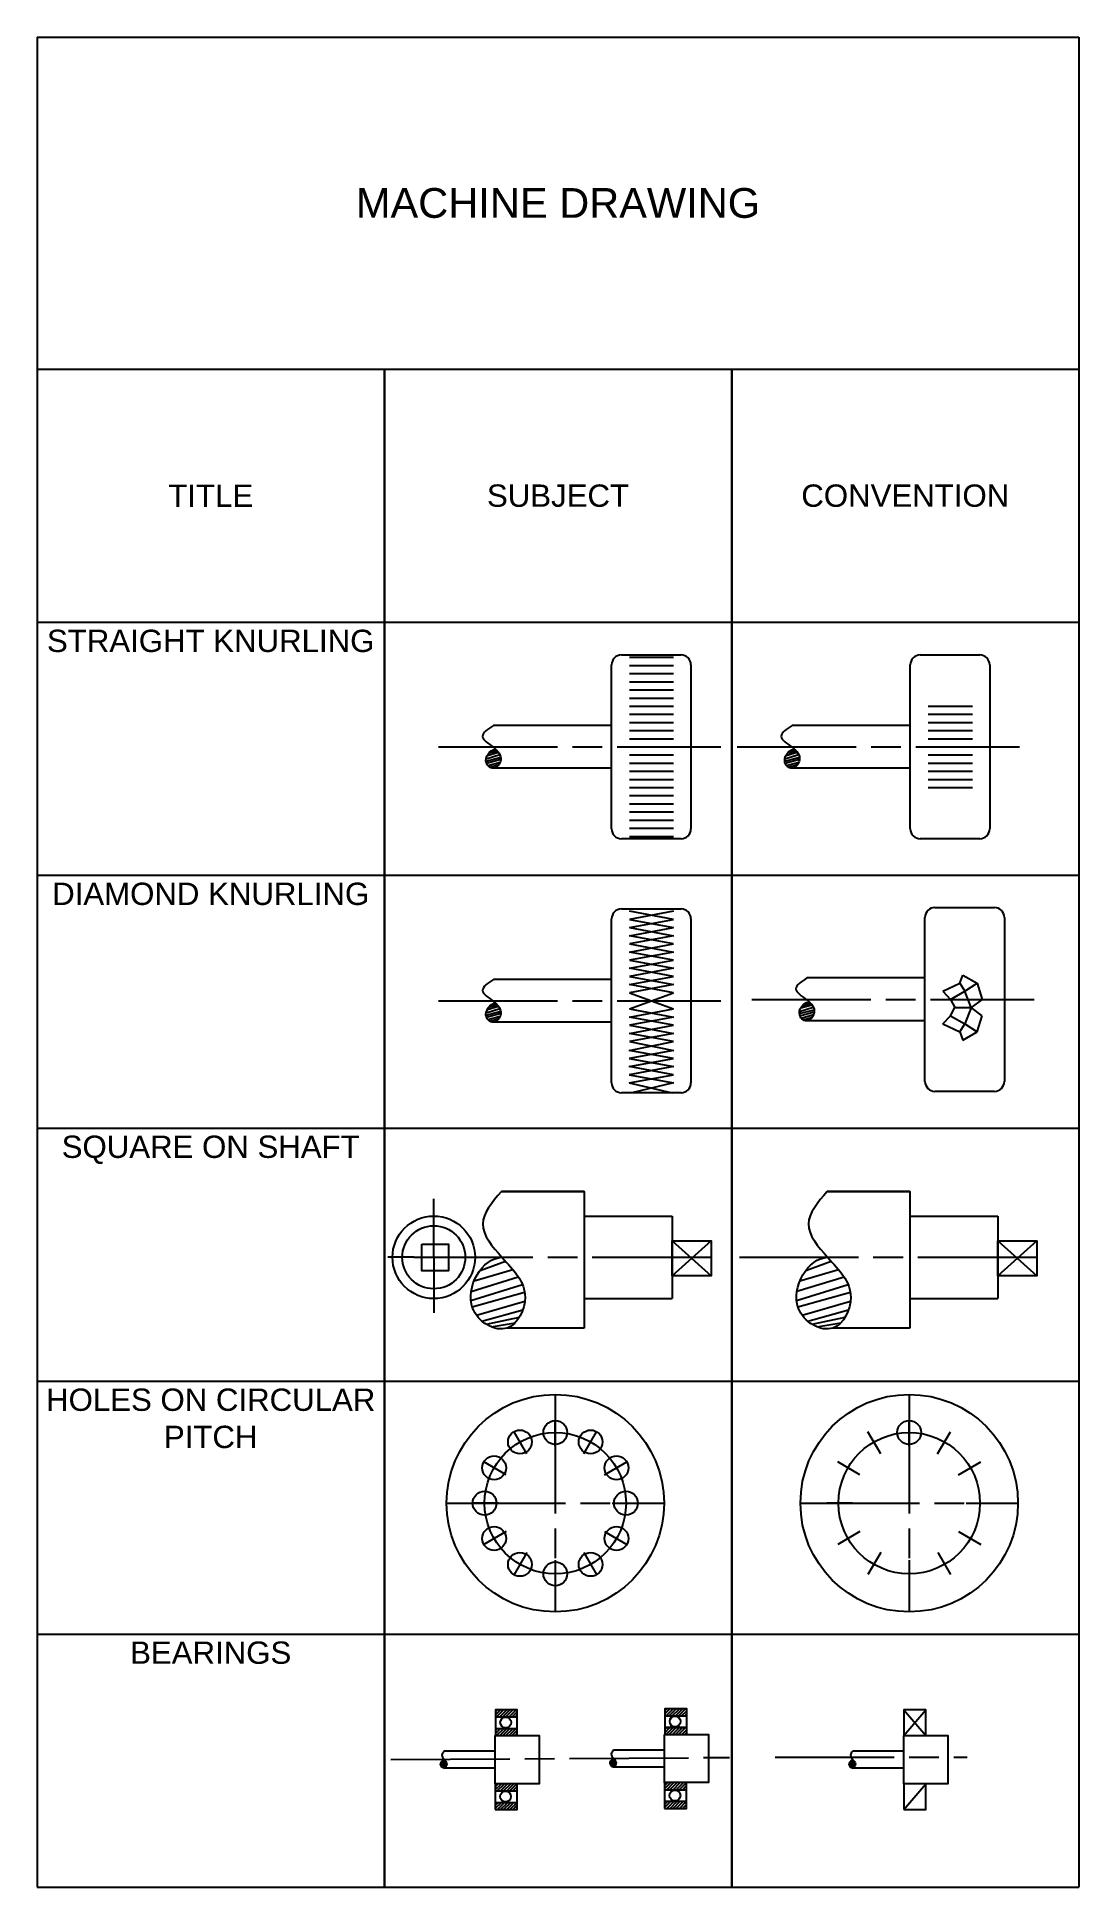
# Model space of a CAD drawing. Header units: millimetres. Extents: x -41388 to -41178, y -694 to -321.
import ezdxf

# ---------------------------------------------------------------- set-up
doc = ezdxf.new("R2010")
doc.units = ezdxf.units.MM
doc.linetypes.add('ACAD_ISO08W100', pattern=[36, 24, -3, 6, -3])
doc.styles.get("Standard").update_dxf_attribs({"font": 'arial.ttf'})

# ---------------------------------------------------------------- blocks, each defined once
blk = doc.blocks.new('*T1')
at = {"color": 0, "linetype": 'ByBlock', "lineweight": -2, "transparency": 16777216}
for p, q in [((0, 0), (210, 0)), ((0, 0), (0, -373)), ((210, 0), (210, -373)), ((0, -67), (210, -67)), ((70, -67), (70, -373)), ((140, -67), (140, -373)), ((0, -118), (210, -118)), ((0, -169), (210, -169)), ((0, -220), (210, -220)), ((0, -271), (210, -271)), ((0, -322), (210, -322)), ((0, -373), (210, -373))]:
    blk.add_line(p, q, dxfattribs=at)
at = {"color": 0, "transparency": 16777216}
for s, insert, char_height, width, attachment_point in [('MACHINE DRAWING', (105, -33.5), 6, 207, 5), ('TITLE', (35, -92.5), 4.5, 67, 5), ('SUBJECT', (105, -92.5), 4.5, 67, 5), ('CONVENTION', (175, -92.5), 4.5, 67, 5), ('STRAIGHT KNURLING', (35, -119.5), 4.5, 67, 2), ('DIAMOND KNURLING', (35, -170.5), 4.5, 67, 2), ('SQUARE ON SHAFT', (35, -221.5), 4.5, 67, 2), ('HOLES ON CIRCULAR PITCH', (35, -272.5), 4.5, 67, 2), ('BEARINGS', (35, -323.5), 4.5, 67, 2)]:
    blk.add_mtext(s, dxfattribs=dict(at, insert=insert, char_height=char_height, width=width, attachment_point=attachment_point))
blk = doc.blocks.new('*U2')
blk.add_line((-2.24, -1.29), (2.24, 1.29))
blk = doc.blocks.new('*U3')
at = {"color": 0, "linetype": 'ByBlock', "lineweight": -2, "transparency": 16777216}
for p, rotation in [((-41283.46, -602.64), 59.99999999999999), ((-41290.49, -604.53), 89.99999999999997), ((-41276.44, -604.53), 29.99999999999996), ((-41295.63, -609.67), 120), ((-41297.51, -616.69), 149.9999999999999), ((-41269.42, -616.69), 329.9999999999999), ((-41295.63, -623.71), 180), ((-41271.3, -623.71), 299.9999999999998), ((-41290.49, -628.86), 209.9999999999999), ((-41276.44, -628.86), 269.9999999999999), ((-41283.46, -630.74), 239.9999999999999)]:
    blk.add_blockref('*U2', p, dxfattribs=dict(at, rotation=rotation))
blk.add_blockref('*U2', (-41271.3, -609.67), dxfattribs=at)
blk = doc.blocks.new('*U4')
blk.add_line((-2.24, -1.29), (2.24, 1.29))
blk = doc.blocks.new('*U5')
at = {"color": 0, "linetype": 'ByBlock', "lineweight": -2, "transparency": 16777216}
for p, rotation in [((-41283.46, -602.64), 59.99999999999999), ((-41290.49, -604.53), 89.99999999999997), ((-41276.44, -604.53), 29.99999999999996), ((-41295.63, -609.67), 120), ((-41297.51, -616.69), 149.9999999999999), ((-41269.42, -616.69), 329.9999999999999), ((-41295.63, -623.71), 180), ((-41271.3, -623.71), 299.9999999999998), ((-41290.49, -628.86), 209.9999999999999), ((-41276.44, -628.86), 269.9999999999999), ((-41283.46, -630.74), 239.9999999999999)]:
    blk.add_blockref('*U4', p, dxfattribs=dict(at, rotation=rotation))
blk.add_blockref('*U4', (-41271.3, -609.67), dxfattribs=at)
blk = doc.blocks.new('*U6')
blk.add_circle((0, 0), 2.4)
blk = doc.blocks.new('*U7')
at = {"color": 0, "linetype": 'ByBlock', "lineweight": -2, "transparency": 16777216}
blk.add_blockref('*U6', (-41283.46, -602.45), dxfattribs=at)
for p, rotation in [((-41290.59, -604.35), 29.99999999999999), ((-41276.34, -604.35), 329.9999999999999), ((-41295.8, -609.57), 59.99999999999999), ((-41271.13, -609.57), 299.9999999999999), ((-41297.71, -616.69), 90), ((-41269.22, -616.69), 270), ((-41295.8, -623.81), 120), ((-41271.13, -623.81), 240), ((-41290.59, -629.03), 150), ((-41276.34, -629.03), 210), ((-41283.46, -630.94), 180)]:
    blk.add_blockref('*U6', p, dxfattribs=dict(at, rotation=rotation))
blk = doc.blocks.new('*T8')
at = {"color": 0, "linetype": 'ByBlock', "lineweight": -2, "transparency": 16777216}
for p, q in [((0, 0), (210, 0)), ((0, 0), (0, -373)), ((210, 0), (210, -373)), ((0, -67), (210, -67)), ((70, -67), (70, -373)), ((140, -67), (140, -373)), ((0, -118), (210, -118)), ((0, -169), (210, -169)), ((0, -220), (210, -220)), ((0, -271), (210, -271)), ((0, -322), (210, -322)), ((0, -373), (210, -373))]:
    blk.add_line(p, q, dxfattribs=at)
at = {"color": 0, "transparency": 16777216}
for s, insert, char_height, width, attachment_point in [('MACHINE DRAWING', (105, -33.5), 6, 207, 5), ('TITLE', (35, -92.5), 4.5, 67, 5), ('SUBJECT', (105, -92.5), 4.5, 67, 5), ('CONVENTION', (175, -92.5), 4.5, 67, 5), ('STRAIGHT KNURLING', (35, -119.5), 4.5, 67, 2), ('DIAMOND KNURLING', (35, -170.5), 4.5, 67, 2), ('SQUARE ON SHAFT', (35, -221.5), 4.5, 67, 2), ('HOLES ON CIRCULAR PITCH', (35, -272.5), 4.5, 67, 2), ('BEARINGS', (35, -323.5), 4.5, 67, 2)]:
    blk.add_mtext(s, dxfattribs=dict(at, insert=insert, char_height=char_height, width=width, attachment_point=attachment_point))

msp = doc.modelspace()

# ---------------------------------------------------------------- hatches: boundary and pattern name
h = msp.add_hatch()
h.set_pattern_fill('ANSI31', color=256, scale=0.14)
h.set_pattern_definition([(45, (-68762.0799, -31458.84916), (-0.314308964, 0.314308964), [])])
h.paths.add_polyline_path([(-41291.12, -658.35), (-41295.55, -658.35), (-41295.55, -659.77), (-41291.12, -659.77)])
h.paths.add_polyline_path([(-41291.12, -662.09), (-41295.55, -662.09), (-41295.55, -663.53), (-41291.12, -663.53)])
h.paths.add_polyline_path([(-41291.14, -673.26), (-41295.57, -673.26), (-41295.57, -674.7), (-41291.14, -674.7)])
h.paths.add_polyline_path([(-41291.14, -677.01), (-41295.57, -677.01), (-41295.57, -678.46), (-41291.14, -678.46)])
h.paths.add_polyline_path([(-41257, -676.8), (-41261.43, -676.8), (-41261.43, -678.24), (-41257, -678.24)])
h.paths.add_polyline_path([(-41257, -673.04), (-41261.43, -673.04), (-41261.43, -674.49), (-41257, -674.49)])
h.paths.add_polyline_path([(-41256.98, -658.13), (-41261.41, -658.13), (-41261.41, -659.56), (-41256.98, -659.56)])
h.paths.add_polyline_path([(-41256.98, -661.9), (-41261.41, -661.9), (-41261.41, -663.31), (-41256.98, -663.31)])

# ---------------------------------------------------------------- linework, layer by layer
for p, q in [((-41270.12, -445.67), (-41258.12, -445.67)), ((-41268.53, -446.15), (-41259.61, -446.15)), ((-41209.91, -445.67), (-41197.91, -445.67)), ((-41272.12, -480.73), (-41272.12, -447.67)), ((-41268.53, -447.79), (-41259.61, -447.79)), ((-41268.53, -449.43), (-41259.61, -449.43)), ((-41268.53, -451.07), (-41259.61, -451.07)), ((-41256.12, -447.67), (-41256.12, -480.73)), ((-41211.91, -480.73), (-41211.91, -447.67)), ((-41195.91, -447.67), (-41195.91, -480.73)), ((-41268.53, -452.71), (-41259.61, -452.71)), ((-41268.53, -454.35), (-41259.61, -454.35)), ((-41268.53, -455.99), (-41259.61, -455.99)), ((-41268.53, -457.64), (-41259.61, -457.64)), ((-41208.32, -455.99), (-41199.4, -455.99)), ((-41208.32, -457.64), (-41199.4, -457.64)), ((-41272.12, -459.87), (-41295.93, -459.87)), ((-41268.53, -459.28), (-41259.61, -459.28)), ((-41268.53, -460.92), (-41259.61, -460.92)), ((-41211.91, -459.87), (-41235.72, -459.87)), ((-41208.32, -459.28), (-41199.4, -459.28)), ((-41208.32, -460.92), (-41199.4, -460.92)), ((-41297.41, -466.64), (-41294.64, -465.73)), ((-41297.16, -465.92), (-41294.94, -465.26)), ((-41296.82, -465.4), (-41295.12, -465.05)), ((-41296.53, -465.09), (-41295.38, -464.78)), ((-41268.53, -462.56), (-41259.61, -462.56)), ((-41268.53, -465.84), (-41259.61, -465.84)), ((-41237.2, -466.64), (-41234.43, -465.73)), ((-41236.95, -465.92), (-41234.73, -465.26)), ((-41236.61, -465.4), (-41234.9, -465.05)), ((-41236.32, -465.09), (-41235.17, -464.78)), ((-41208.32, -462.56), (-41199.4, -462.56)), ((-41208.32, -465.84), (-41199.4, -465.84)), ((-41297.43, -467.06), (-41294.46, -466.28)), ((-41297.34, -467.5), (-41294.44, -466.7)), ((-41297.07, -467.96), (-41294.57, -467.26)), ((-41296.72, -468.29), (-41294.81, -467.74)), ((-41272.12, -468.52), (-41295.93, -468.52)), ((-41268.53, -467.48), (-41259.61, -467.48)), ((-41268.53, -469.12), (-41259.61, -469.12)), ((-41237.22, -467.06), (-41234.24, -466.28)), ((-41237.13, -467.5), (-41234.23, -466.7)), ((-41236.86, -467.96), (-41234.36, -467.26)), ((-41236.5, -468.29), (-41234.6, -467.74)), ((-41211.91, -468.52), (-41235.72, -468.52)), ((-41208.32, -467.48), (-41199.4, -467.48)), ((-41208.32, -469.12), (-41199.4, -469.12)), ((-41268.53, -470.76), (-41259.61, -470.76)), ((-41268.53, -472.4), (-41259.61, -472.4)), ((-41208.32, -470.76), (-41199.4, -470.76)), ((-41208.32, -472.4), (-41199.4, -472.4)), ((-41268.53, -474.04), (-41259.61, -474.04)), ((-41268.53, -475.68), (-41259.61, -475.68)), ((-41268.53, -477.32), (-41259.61, -477.32)), ((-41268.53, -478.96), (-41259.61, -478.96)), ((-41268.53, -480.61), (-41259.61, -480.61)), ((-41258.12, -482.73), (-41270.12, -482.73)), ((-41268.53, -482.25), (-41259.61, -482.25)), ((-41197.91, -482.73), (-41209.91, -482.73)), ((-41272.12, -531.94), (-41272.12, -498.88)), ((-41270.12, -496.88), (-41258.12, -496.88)), ((-41259.61, -499.01), (-41268.53, -497.36)), ((-41268.53, -497.36), (-41268.53, -497.36)), ((-41259.61, -497.36), (-41268.53, -499.01)), ((-41268.53, -500.65), (-41259.61, -499.01)), ((-41268.53, -499.01), (-41259.61, -500.65)), ((-41259.61, -499.01), (-41259.61, -499.01)), ((-41256.12, -498.88), (-41256.12, -531.94)), ((-41208.95, -531.66), (-41208.95, -498.6)), ((-41206.95, -496.6), (-41194.95, -496.6)), ((-41192.95, -498.6), (-41192.95, -531.66)), ((-41268.53, -502.29), (-41259.61, -500.65)), ((-41268.53, -500.65), (-41259.61, -502.29)), ((-41259.61, -503.93), (-41268.53, -502.29)), ((-41259.61, -502.29), (-41268.53, -503.93)), ((-41268.53, -505.57), (-41259.61, -503.93)), ((-41268.53, -503.93), (-41259.61, -505.57)), ((-41259.61, -507.21), (-41268.53, -505.57)), ((-41259.61, -505.57), (-41268.53, -507.21)), ((-41268.53, -508.85), (-41259.61, -507.21)), ((-41268.53, -507.21), (-41259.61, -508.85)), ((-41259.61, -510.49), (-41268.53, -508.85)), ((-41259.61, -508.85), (-41268.53, -510.49)), ((-41268.53, -512.13), (-41259.61, -510.49)), ((-41268.53, -510.49), (-41259.61, -512.13)), ((-41208.95, -510.8), (-41232.76, -510.8)), ((-41201.91, -511.85), (-41201.3, -510.21)), ((-41201.3, -510.21), (-41198.41, -511.85)), ((-41272.12, -511.09), (-41295.93, -511.09)), ((-41259.61, -513.77), (-41268.53, -512.13)), ((-41259.61, -512.13), (-41268.53, -513.77)), ((-41268.53, -517.05), (-41259.61, -513.77)), ((-41268.53, -513.77), (-41259.61, -517.05)), ((-41205.35, -513.49), (-41201.91, -511.85)), ((-41205.35, -513.49), (-41203.83, -515.13)), ((-41203.83, -515.13), (-41200.9, -513.49)), ((-41201.91, -511.85), (-41200.9, -513.49)), ((-41200.9, -513.49), (-41198.41, -511.85)), ((-41199.61, -516.77), (-41200.9, -513.49)), ((-41198.41, -511.85), (-41197.42, -515.13)), ((-41297.43, -518.28), (-41294.46, -517.5)), ((-41297.41, -517.85), (-41294.64, -516.94)), ((-41297.34, -518.72), (-41294.44, -517.92)), ((-41297.16, -517.14), (-41294.94, -516.48)), ((-41296.82, -516.61), (-41295.12, -516.26)), ((-41296.53, -516.31), (-41295.38, -516)), ((-41268.53, -517.05), (-41259.61, -518.69)), ((-41268.53, -518.69), (-41259.61, -517.05)), ((-41234.26, -517.99), (-41231.28, -517.21)), ((-41234.24, -517.57), (-41231.47, -516.66)), ((-41234.16, -518.43), (-41231.27, -517.63)), ((-41233.99, -516.85), (-41231.77, -516.19)), ((-41233.9, -518.89), (-41231.4, -518.19)), ((-41233.64, -516.33), (-41231.94, -515.98)), ((-41233.36, -516.02), (-41232.2, -515.71)), ((-41205.35, -520.05), (-41203.83, -518.41)), ((-41203.83, -515.13), (-41202.91, -516.77)), ((-41203.83, -518.41), (-41202.91, -516.77)), ((-41203.83, -518.41), (-41200.9, -520.05)), ((-41202.91, -516.77), (-41199.61, -516.77)), ((-41199.61, -516.77), (-41200.9, -520.05)), ((-41197.42, -515.13), (-41199.61, -516.77)), ((-41197.42, -518.41), (-41199.61, -516.77)), ((-41198.41, -521.69), (-41197.42, -518.41)), ((-41297.07, -519.17), (-41294.57, -518.47)), ((-41296.72, -519.5), (-41294.81, -518.95)), ((-41272.12, -519.74), (-41295.93, -519.74)), ((-41259.61, -518.69), (-41268.53, -520.33)), ((-41259.61, -520.33), (-41268.53, -518.69)), ((-41268.53, -520.33), (-41259.61, -521.98)), ((-41268.53, -521.98), (-41259.61, -520.33)), ((-41259.61, -521.98), (-41268.53, -523.62)), ((-41259.61, -523.62), (-41268.53, -521.98)), ((-41233.54, -519.22), (-41231.64, -518.67)), ((-41208.95, -519.45), (-41232.76, -519.45)), ((-41205.35, -520.05), (-41201.91, -521.69)), ((-41201.91, -521.69), (-41200.9, -520.05)), ((-41201.91, -521.69), (-41201.3, -523.33)), ((-41201.3, -523.33), (-41198.41, -521.69)), ((-41200.9, -520.05), (-41198.41, -521.69)), ((-41268.59, -525.4), (-41259.61, -523.62)), ((-41259.67, -525.4), (-41268.59, -527.04)), ((-41259.67, -527.04), (-41268.59, -525.4)), ((-41268.53, -523.62), (-41259.67, -525.4)), ((-41268.59, -527.04), (-41259.67, -528.68)), ((-41268.59, -528.68), (-41259.67, -527.04)), ((-41259.67, -528.68), (-41268.59, -530.33)), ((-41259.67, -530.33), (-41268.59, -528.68)), ((-41268.59, -530.33), (-41259.67, -531.97)), ((-41268.59, -531.97), (-41259.67, -530.33)), ((-41268.59, -531.97), (-41259.92, -533.94)), ((-41259.67, -531.97), (-41268.05, -533.94)), ((-41258.12, -533.94), (-41270.12, -533.94)), ((-41194.95, -533.66), (-41206.95, -533.66)), ((-41307.96, -567.12), (-41307.96, -555.31)), ((-41277.64, -553.87), (-41277.64, -581.38)), ((-41211.99, -553.87), (-41211.99, -581.38)), ((-41277.64, -558.82), (-41259.9, -558.82)), ((-41259.9, -558.82), (-41259.9, -575.43)), ((-41211.99, -558.82), (-41194.25, -558.82)), ((-41194.25, -558.82), (-41194.25, -575.43)), ((-41259.9, -563.78), (-41252.05, -570.87)), ((-41252.05, -563.78), (-41259.9, -570.87)), ((-41194.25, -563.78), (-41186.41, -570.87)), ((-41186.41, -563.78), (-41194.25, -570.87)), ((-41312, -567.12), (-41317.22, -567.12)), ((-41307.96, -567.12), (-41307.96, -578.29)), ((-41299.83, -571.86), (-41292.02, -569.58)), ((-41298.63, -569.77), (-41293.51, -567.89)), ((-41234.17, -571.86), (-41226.36, -569.57)), ((-41232.99, -569.77), (-41227.86, -567.89)), ((-41232.97, -569.76), (-41227.85, -567.88)), ((-41300.48, -575.85), (-41290.08, -572.61)), ((-41300.42, -573.98), (-41290.92, -571.04)), ((-41300.22, -577.11), (-41289.64, -574.13)), ((-41234.82, -575.84), (-41224.42, -572.6)), ((-41234.77, -573.97), (-41225.27, -571.03)), ((-41234.56, -577.1), (-41223.98, -574.13)), ((-41299.37, -578.77), (-41289.61, -575.97)), ((-41298.25, -579.97), (-41290, -577.69)), ((-41277.64, -575.43), (-41259.9, -575.43)), ((-41233.71, -578.76), (-41223.95, -575.97)), ((-41232.59, -579.97), (-41224.34, -577.68)), ((-41211.99, -575.43), (-41194.25, -575.43)), ((-41297.36, -580.63), (-41290.7, -579.22)), ((-41296.39, -581.13), (-41291.55, -580.33)), ((-41277.64, -581.38), (-41293.14, -581.38)), ((-41231.7, -580.62), (-41225.04, -579.21)), ((-41230.73, -581.13), (-41225.89, -580.32)), ((-41211.99, -581.38), (-41227.49, -581.38)), ((-41295.55, -659.77), (-41291.12, -659.77)), ((-41261.41, -659.56), (-41256.98, -659.56)), ((-41261.41, -659.59), (-41256.98, -659.59)), ((-41213.19, -658.35), (-41208.77, -663.53)), ((-41213.19, -663.53), (-41208.76, -658.35)), ((-41295.55, -662.09), (-41291.12, -662.09)), ((-41261.41, -661.87), (-41256.98, -661.87)), ((-41261.41, -661.9), (-41256.98, -661.9)), ((-41295.54, -666.69), (-41305.87, -666.69)), ((-41261.4, -666.48), (-41271.73, -666.48)), ((-41213.18, -666.69), (-41223.51, -666.69)), ((-41306.58, -669.37), (-41305.41, -668.96)), ((-41306.57, -669.16), (-41305.48, -668.83)), ((-41306.53, -669.04), (-41305.54, -668.74)), ((-41306.53, -669.55), (-41305.36, -669.11)), ((-41306.45, -669.71), (-41305.34, -669.25)), ((-41306.42, -668.85), (-41305.63, -668.63)), ((-41306.33, -669.87), (-41305.35, -669.42)), ((-41306.3, -668.7), (-41305.7, -668.54)), ((-41306.21, -668.61), (-41305.76, -668.48)), ((-41306.19, -670), (-41305.41, -669.63)), ((-41306.04, -668.45), (-41305.83, -668.4)), ((-41306.03, -670.09), (-41305.52, -669.85)), ((-41295.54, -670.11), (-41305.87, -670.11)), ((-41272.44, -669.15), (-41271.27, -668.75)), ((-41272.43, -668.94), (-41271.33, -668.62)), ((-41272.39, -668.83), (-41271.4, -668.52)), ((-41272.39, -669.33), (-41271.22, -668.89)), ((-41272.31, -669.49), (-41271.2, -669.04)), ((-41272.28, -668.63), (-41271.48, -668.41)), ((-41272.19, -669.65), (-41271.21, -669.2)), ((-41272.15, -668.48), (-41271.56, -668.33)), ((-41272.07, -668.39), (-41271.62, -668.26)), ((-41272.05, -669.79), (-41271.27, -669.42)), ((-41271.9, -668.24), (-41271.69, -668.18)), ((-41271.89, -669.88), (-41271.37, -669.63)), ((-41261.4, -669.9), (-41271.73, -669.9)), ((-41224.22, -669.37), (-41223.05, -668.96)), ((-41224.21, -669.16), (-41223.11, -668.83)), ((-41224.17, -669.04), (-41223.18, -668.74)), ((-41224.17, -669.55), (-41223, -669.11)), ((-41224.09, -669.71), (-41222.98, -669.25)), ((-41224.06, -668.85), (-41223.26, -668.63)), ((-41223.97, -669.87), (-41222.99, -669.42)), ((-41223.93, -668.7), (-41223.34, -668.54)), ((-41223.85, -668.61), (-41223.4, -668.48)), ((-41223.83, -670), (-41223.05, -669.63)), ((-41223.68, -668.45), (-41223.47, -668.4)), ((-41223.67, -670.09), (-41223.15, -669.85)), ((-41213.18, -670.11), (-41223.51, -670.11)), ((-41295.57, -674.7), (-41291.14, -674.7)), ((-41261.43, -674.49), (-41257, -674.49)), ((-41213.21, -678.46), (-41208.78, -673.26)), ((-41295.57, -677.01), (-41291.14, -677.01)), ((-41261.43, -676.8), (-41257, -676.8))]:
    msp.add_line(p, q)
at = {"linetype": 'ACAD_ISO08W100'}
for p, q in [((-41307.01, -464.2), (-41250.11, -464.2)), ((-41246.8, -464.2), (-41189.9, -464.2)), ((-41307.01, -515.41), (-41250.11, -515.41)), ((-41243.84, -515.13), (-41186.94, -515.13)), ((-41312, -567.12), (-41251.31, -567.12)), ((-41246.36, -567.12), (-41185.67, -567.12)), ((-41283.46, -594.77), (-41283.46, -638.61)), ((-41212.13, -594.77), (-41212.13, -638.61)), ((-41305.39, -616.69), (-41261.54, -616.69)), ((-41234.05, -616.69), (-41190.21, -616.69)), ((-41316.62, -668.39), (-41248.33, -667.96)), ((-41239.14, -667.91), (-41200.43, -667.91))]:
    msp.add_line(p, q, dxfattribs=at)
for points in [[(-41294.32, -553.87), (-41277.64, -553.87), (-41277.64, -553.87), (-41294.32, -553.87)], [(-41228.67, -553.87), (-41211.99, -553.87), (-41211.99, -553.87), (-41228.67, -553.87)], [(-41310.35, -564.47), (-41304.99, -564.47), (-41304.99, -569.83), (-41310.35, -569.83)], [(-41259.9, -563.78), (-41252.05, -563.78), (-41252.05, -570.87), (-41259.9, -570.87)], [(-41194.25, -563.78), (-41186.41, -563.78), (-41186.41, -570.87), (-41194.25, -570.87)], [(-41295.55, -663.56), (-41291.12, -663.56), (-41291.12, -658.35), (-41295.55, -658.35)], [(-41261.41, -663.34), (-41256.98, -663.34), (-41256.98, -658.13), (-41261.41, -658.13)], [(-41213.19, -663.56), (-41208.76, -663.56), (-41208.76, -658.35), (-41213.19, -658.35)], [(-41295.57, -663.53), (-41286.7, -663.53), (-41286.7, -673.26), (-41295.57, -673.26)], [(-41261.43, -663.31), (-41252.56, -663.31), (-41252.56, -673.04), (-41261.43, -673.04)], [(-41213.21, -663.53), (-41204.34, -663.53), (-41204.34, -673.26), (-41213.21, -673.26)], [(-41295.57, -678.46), (-41291.14, -678.46), (-41291.14, -673.25), (-41295.57, -673.25)], [(-41261.43, -678.24), (-41257, -678.24), (-41257, -673.03), (-41261.43, -673.03)], [(-41213.21, -678.46), (-41208.78, -678.46), (-41208.78, -673.25), (-41213.21, -673.25)]]:
    msp.add_lwpolyline(points, close=True)
for centre, radius in [((-41307.96, -567.12), 8.32), ((-41307.96, -567.12), 6.35), ((-41283.46, -616.69), 21.92), ((-41212.13, -616.69), 21.92), ((-41212.13, -602.45), 2.4), ((-41283.46, -616.69), 14.25), ((-41212.13, -616.69), 14.25), ((-41293.46, -660.91), 1.09), ((-41259.32, -660.69), 1.09), ((-41259.32, -660.72), 1.09), ((-41293.49, -675.84), 1.09), ((-41259.34, -675.62), 1.09)]:
    msp.add_circle(centre, radius)
for centre, start, end in [((-41270.12, -447.67), 90, 180), ((-41258.12, -447.67), 0, 90), ((-41209.91, -447.67), 90, 180), ((-41197.91, -447.67), 0, 90), ((-41270.12, -480.73), 180, 270), ((-41258.12, -480.73), 270, 0), ((-41209.91, -480.73), 180, 270), ((-41197.91, -480.73), 270, 0), ((-41270.12, -498.88), 90, 180), ((-41258.12, -498.88), 0, 90), ((-41206.95, -498.6), 90, 180), ((-41194.95, -498.6), 0, 90), ((-41270.12, -531.94), 180, 270), ((-41258.12, -531.94), 270, 0), ((-41206.95, -531.66), 180, 270), ((-41194.95, -531.66), 270, 0)]:
    msp.add_arc(centre, 2, start, end)
for points in [[(-41295.93, -459.87), (-41298.14, -462.08), (-41295.93, -464.29), (-41294.46, -466.85), (-41295.93, -468.52), (-41297.44, -467.02), (-41295.28, -464.86), (-41295.25, -464.88)], [(-41235.72, -459.87), (-41237.93, -462.08), (-41235.72, -464.29), (-41234.24, -466.85), (-41235.72, -468.52), (-41237.23, -467.02), (-41235.07, -464.86), (-41235.04, -464.88)], [(-41232.76, -510.8), (-41234.97, -513.01), (-41232.76, -515.22), (-41231.28, -517.78), (-41232.76, -519.45), (-41234.26, -517.95), (-41232.11, -515.79), (-41232.08, -515.81)], [(-41295.93, -511.09), (-41298.14, -513.3), (-41295.93, -515.51), (-41294.46, -518.06), (-41295.93, -519.74), (-41297.44, -518.23), (-41295.28, -516.07), (-41295.25, -516.1)], [(-41294.32, -553.87), (-41298.08, -560.4), (-41294.21, -567.12), (-41289.56, -575.18), (-41293.14, -581.38), (-41300.14, -577.34), (-41294.21, -567.12), (-41294.07, -567.12)], [(-41228.67, -553.87), (-41232.44, -560.4), (-41228.57, -567.12), (-41223.91, -575.18), (-41227.49, -581.38), (-41234.49, -577.34), (-41228.57, -567.12), (-41228.42, -567.12)], [(-41305.87, -666.69), (-41306.32, -667.46), (-41305.89, -668.33), (-41305.34, -669.28), (-41305.87, -670.11), (-41306.57, -669.41), (-41305.89, -668.33)], [(-41271.73, -666.48), (-41272.17, -667.25), (-41271.75, -668.11), (-41271.2, -669.07), (-41271.73, -669.9), (-41272.43, -669.2), (-41271.75, -668.11)], [(-41223.51, -666.69), (-41223.95, -667.46), (-41223.53, -668.33), (-41222.98, -669.28), (-41223.51, -670.11), (-41224.21, -669.41), (-41223.53, -668.33)]]:
    msp.add_spline(points, degree=3)

# ---------------------------------------------------------------- block references
for name, p in [('*T8', (-41387.93, -321.08)), ('*T1', (-41387.91, -321.08)), ('*U7', (0, 0)), ('*U3', (0, 0)), ('*U5', (71.34, 0))]:
    msp.add_blockref(name, p)

doc.saveas('drawing.dxf')
